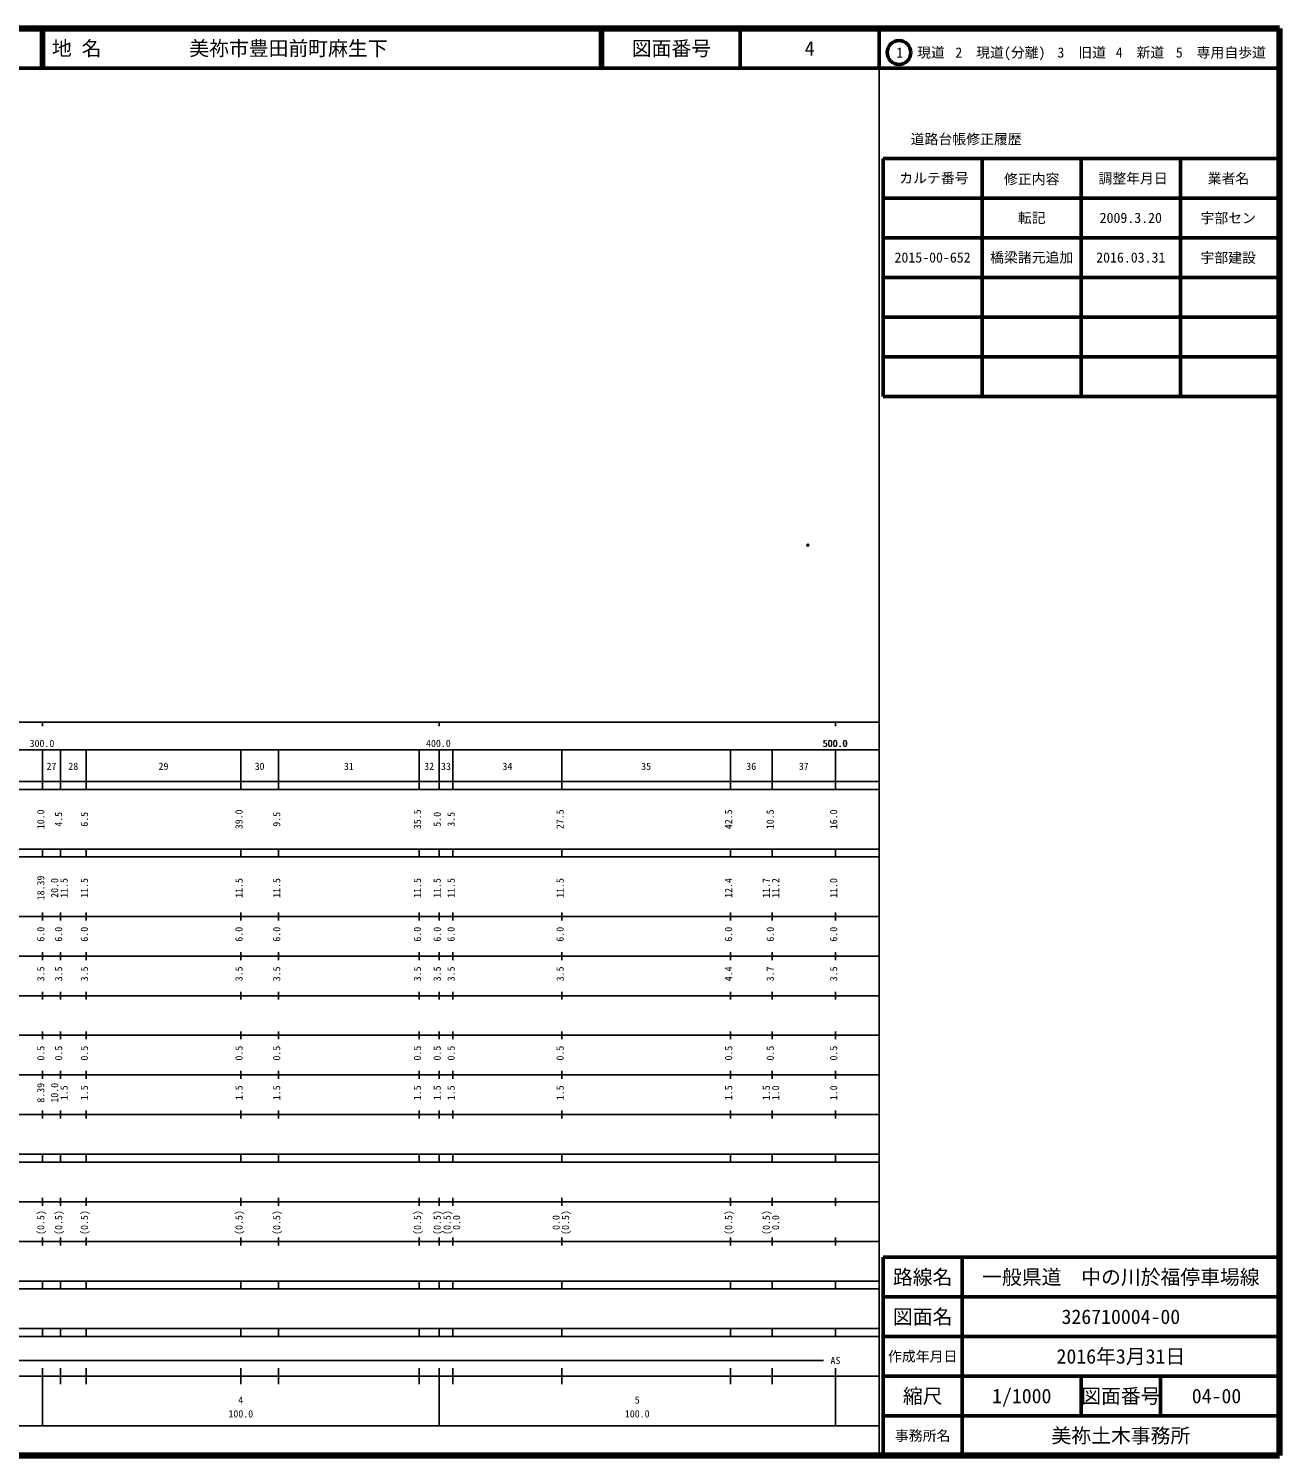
# Model space of a CAD drawing. Units: millimetres on the paper. Extents: x 40 to 680, y 20 to 380.
# Drawn here: x 364.5 to 680, y 20 to 380 of the extents above; entities that cross this region are included whole.
import ezdxf
from ezdxf.enums import TextEntityAlignment as Align

# ---------------------------------------------------------------- set-up
doc = ezdxf.new("R2010")
doc.units = ezdxf.units.MM
doc.header["$PDMODE"] = 32
doc.header["$PDSIZE"] = 0.5
doc.layers.add('M-OTRS', color=6, linetype='Continuous')
doc.layers.add('M-TTL-TXT', color=7, linetype='Continuous')
for name, color, linetype, lineweight in [('M-TTL', 2, 'Continuous', 140), ('M-TTL-BAND', 7, 'Continuous', 25), ('M-TTL-FRAM', 2, 'Continuous', 50), ('M-TTL-LINE', 7, 'Continuous', 50)]:
    doc.layers.add(name, color=color, linetype=linetype, lineweight=lineweight)
doc.styles.add('ＭＳ ゴシック', font='')
doc.styles.get('ＭＳ ゴシック').set_extended_font_data('MS Gothic')

msp = doc.modelspace()

# ---------------------------------------------------------------- linework, layer by layer
at = {"layer": 'M-OTRS'}
msp.add_point((561.012, 249.67), dxfattribs=at)
at = {"layer": 'M-TTL'}
for p, q in [((680, 380), (40, 380)), ((680, 20), (680, 380)), ((40, 20), (680, 20))]:
    msp.add_line(p, q, dxfattribs=at)
at = {"layer": 'M-TTL-BAND'}
for p, q in [((579, 20), (579, 370)), ((40, 205), (579, 205)), ((368, 205), (368, 204)), ((468, 205), (468, 204)), ((568, 205), (568, 204)), ((68, 198), (579, 198)), ((368, 188), (368, 198)), ((372.5, 188), (372.5, 198)), ((379, 188), (379, 198)), ((418, 188), (418, 198)), ((427.5, 188), (427.5, 198)), ((463, 188), (463, 198)), ((468, 188), (468, 198)), ((471.5, 188), (471.5, 198)), ((499, 188), (499, 198)), ((541.5, 188), (541.5, 198)), ((552, 188), (552, 198)), ((568, 188), (568, 198)), ((40, 190), (579, 190)), ((40, 188), (579, 188)), ((40, 173), (579, 173)), ((368, 171), (368, 173)), ((372.5, 171), (372.5, 173)), ((379, 171), (379, 173)), ((418, 171), (418, 173)), ((427.5, 171), (427.5, 173)), ((463, 171), (463, 173)), ((468, 171), (468, 173)), ((471.5, 171), (471.5, 173)), ((499, 171), (499, 173)), ((541.5, 171), (541.5, 173)), ((552, 171), (552, 173)), ((568, 171), (568, 173)), ((40, 171), (579, 171)), ((40, 156), (579, 156)), ((368, 155), (368, 157)), ((372.5, 155), (372.5, 157)), ((379, 155), (379, 157)), ((418, 155), (418, 157)), ((427.5, 155), (427.5, 157)), ((463, 155), (463, 157)), ((468, 155), (468, 157)), ((471.5, 155), (471.5, 157)), ((499, 155), (499, 157)), ((541.5, 155), (541.5, 157)), ((552, 155), (552, 157)), ((568, 155), (568, 157)), ((46, 146), (579, 146)), ((368, 145), (368, 147)), ((372.5, 145), (372.5, 147)), ((379, 145), (379, 147)), ((418, 145), (418, 147)), ((427.5, 145), (427.5, 147)), ((463, 145), (463, 147)), ((468, 145), (468, 147)), ((471.5, 145), (471.5, 147)), ((499, 145), (499, 147)), ((541.5, 145), (541.5, 147)), ((552, 145), (552, 147)), ((568, 145), (568, 147)), ((368, 135), (368, 137)), ((372.5, 135), (372.5, 137)), ((379, 135), (379, 137)), ((418, 135), (418, 137)), ((427.5, 135), (427.5, 137)), ((463, 135), (463, 137)), ((468, 135), (468, 137)), ((471.5, 135), (471.5, 137)), ((499, 135), (499, 137)), ((541.5, 135), (541.5, 137)), ((552, 135), (552, 137)), ((568, 135), (568, 137)), ((52, 136), (579, 136)), ((46, 126), (579, 126)), ((368, 125), (368, 127)), ((372.5, 125), (372.5, 127)), ((379, 125), (379, 127)), ((418, 125), (418, 127)), ((427.5, 125), (427.5, 127)), ((463, 125), (463, 127)), ((468, 125), (468, 127)), ((471.5, 125), (471.5, 127)), ((499, 125), (499, 127)), ((541.5, 125), (541.5, 127)), ((552, 125), (552, 127)), ((568, 125), (568, 127)), ((52, 116), (579, 116)), ((368, 115), (368, 117)), ((372.5, 115), (372.5, 117)), ((379, 115), (379, 117)), ((418, 115), (418, 117)), ((427.5, 115), (427.5, 117)), ((463, 115), (463, 117)), ((468, 115), (468, 117)), ((471.5, 115), (471.5, 117)), ((499, 115), (499, 117)), ((541.5, 115), (541.5, 117)), ((552, 115), (552, 117)), ((568, 115), (568, 117)), ((46, 106), (579, 106)), ((368, 105), (368, 107)), ((372.5, 105), (372.5, 107)), ((379, 105), (379, 107)), ((418, 105), (418, 107)), ((427.5, 105), (427.5, 107)), ((463, 105), (463, 107)), ((468, 105), (468, 107)), ((471.5, 105), (471.5, 107)), ((499, 105), (499, 107)), ((541.5, 105), (541.5, 107)), ((552, 105), (552, 107)), ((568, 105), (568, 107)), ((40, 96), (579, 96)), ((40, 94), (579, 94)), ((368, 94), (368, 96)), ((372.5, 94), (372.5, 96)), ((379, 94), (379, 96)), ((418, 94), (418, 96)), ((427.5, 94), (427.5, 96)), ((463, 94), (463, 96)), ((468, 94), (468, 96)), ((471.5, 94), (471.5, 96)), ((499, 94), (499, 96)), ((541.5, 94), (541.5, 96)), ((552, 94), (552, 96)), ((568, 94), (568, 96)), ((49, 84), (579, 84)), ((368, 83), (368, 85)), ((372.5, 83), (372.5, 85)), ((379, 83), (379, 85)), ((418, 83), (418, 85)), ((427.5, 83), (427.5, 85)), ((463, 83), (463, 85)), ((468, 83), (468, 85)), ((471.5, 83), (471.5, 85)), ((499, 83), (499, 85)), ((541.5, 83), (541.5, 85)), ((552, 83), (552, 85)), ((568, 83), (568, 85)), ((40, 74), (579, 74)), ((368, 73), (368, 75)), ((372.5, 73), (372.5, 75)), ((379, 73), (379, 75)), ((418, 73), (418, 75)), ((427.5, 73), (427.5, 75)), ((463, 73), (463, 75)), ((468, 73), (468, 75)), ((471.5, 73), (471.5, 75)), ((499, 73), (499, 75)), ((541.5, 73), (541.5, 75)), ((552, 73), (552, 75)), ((568, 73), (568, 75)), ((40, 64), (579, 64)), ((40, 62), (579, 62)), ((368, 62), (368, 64)), ((372.5, 62), (372.5, 64)), ((379, 62), (379, 64)), ((418, 62), (418, 64)), ((427.5, 62), (427.5, 64)), ((463, 62), (463, 64)), ((468, 62), (468, 64)), ((471.5, 62), (471.5, 64)), ((499, 62), (499, 64)), ((541.5, 62), (541.5, 64)), ((552, 62), (552, 64)), ((568, 62), (568, 64)), ((40, 52), (579, 52)), ((368, 50), (368, 52)), ((372.5, 50), (372.5, 52)), ((379, 50), (379, 52)), ((418, 50), (418, 52)), ((427.5, 50), (427.5, 52)), ((463, 50), (463, 52)), ((468, 50), (468, 52)), ((471.5, 50), (471.5, 52)), ((499, 50), (499, 52)), ((541.5, 50), (541.5, 52)), ((552, 50), (552, 52)), ((568, 50), (568, 52)), ((40, 50), (579, 50)), ((71, 44), (565, 44)), ((40, 40), (579, 40)), ((368, 27.5), (368, 42)), ((372.5, 38), (372.5, 42)), ((379, 38), (379, 42)), ((418, 38), (418, 42)), ((427.5, 38), (427.5, 42)), ((463, 38), (463, 42)), ((468, 27.5), (468, 42)), ((471.5, 38), (471.5, 42)), ((499, 38), (499, 42)), ((541.5, 38), (541.5, 42)), ((552, 38), (552, 42)), ((568, 27.5), (568, 42)), ((68, 27.5), (579, 27.5))]:
    msp.add_line(p, q, dxfattribs=at)
at = {"layer": 'M-TTL-FRAM'}
for p, q in [((580, 347.197), (580, 287.197)), ((580, 347.197), (680, 347.197)), ((580, 287.197), (680, 287.197)), ((680, 70), (580, 70)), ((580, 70), (580, 20))]:
    msp.add_line(p, q, dxfattribs=at)
at = {"layer": 'M-TTL-LINE'}
for p, q in [((367.75, 380), (367.75, 370)), ((368.25, 380), (368.25, 370)), ((508.747, 380), (508.747, 370)), ((509.247, 380), (509.247, 370)), ((543.997, 380), (543.997, 370)), ((579, 380), (579, 370)), ((40, 370), (680, 370)), ((605, 347.197), (605, 287.197)), ((630, 347.197), (630, 287.197)), ((655, 347.197), (655, 287.197)), ((580, 337.197), (680, 337.197)), ((580, 327.197), (680, 327.197)), ((580, 317.197), (680, 317.197)), ((580, 307.197), (680, 307.197)), ((580, 297.197), (680, 297.197)), ((600, 70), (600, 20)), ((680, 60), (580, 60)), ((680, 50), (580, 50)), ((680, 40), (580, 40)), ((630, 40), (630, 30)), ((650, 40), (650, 30)), ((680, 30), (580, 30))]:
    msp.add_line(p, q, dxfattribs=at)
msp.add_circle((584.031, 373.958), 3, dxfattribs=at)

# ---------------------------------------------------------------- texts
at = {"layer": 'M-TTL-BAND', "style": 'ＭＳ ゴシック'}
for s, p in [('300.0', (367.844, 198.195)), ('400.0', (467.844, 198.195)), ('500.0', (567.844, 198.195)), ('500.0', (568, 198.195)), ('27', (370.25, 192.405)), ('28', (375.75, 192.405)), ('29', (398.5, 192.405)), ('30', (422.75, 192.405)), ('31', (445.25, 192.405)), ('32', (465.5, 192.405)), ('33', (469.75, 192.405)), ('34', (485.25, 192.405)), ('35', (520.25, 192.405)), ('36', (546.75, 192.405)), ('37', (560, 192.405)), ('AS', (568, 42.5)), ('4', (418, 32.523)), ('5', (518, 32.523)), ('100.0', (418, 29.033)), ('100.0', (518, 29.033))]:
    msp.add_text(s, height=1.833, dxfattribs=at).set_placement(p, align=Align.BOTTOM_CENTER)
for s, p in [('10.0', (369, 180.5)), ('4.5', (373.5, 180.5)), ('6.5', (380, 180.5)), ('39.0', (419, 180.5)), ('9.5', (428.5, 180.5)), ('35.5', (464, 180.5)), ('5.0', (469, 180.5)), ('3.5', (472.5, 180.5)), ('27.5', (500, 180.5)), ('42.5', (542.5, 180.5)), ('10.5', (553, 180.5)), ('16.0', (569, 180.5)), ('18.39', (369, 163.174)), ('20.0', (372.5, 163.174)), ('11.5', (374.87, 163.174)), ('11.5', (380, 163.174)), ('11.5', (419, 163.174)), ('11.5', (428.5, 163.174)), ('11.5', (464, 163.174)), ('11.5', (469, 163.174)), ('11.5', (472.5, 163.174)), ('11.5', (500, 163.174)), ('12.4', (542.5, 163.174)), ('11.7', (552, 163.174)), ('11.2', (554.37, 163.174)), ('11.0', (569, 163.174)), ('6.0', (369, 151.5)), ('6.0', (373.5, 151.5)), ('6.0', (380, 151.5)), ('6.0', (419, 151.5)), ('6.0', (428.5, 151.5)), ('6.0', (464, 151.5)), ('6.0', (469, 151.5)), ('6.0', (472.5, 151.5)), ('6.0', (500, 151.5)), ('6.0', (542.5, 151.5)), ('6.0', (553, 151.5)), ('6.0', (569, 151.5)), ('3.5', (369, 141.5)), ('3.5', (373.5, 141.5)), ('3.5', (380, 141.5)), ('3.5', (419, 141.5)), ('3.5', (428.5, 141.5)), ('3.5', (464, 141.5)), ('3.5', (469, 141.5)), ('3.5', (472.5, 141.5)), ('3.5', (500, 141.5)), ('4.4', (542.5, 141.5)), ('3.7', (553, 141.5)), ('3.5', (569, 141.5)), ('0.5', (369, 121.5)), ('0.5', (373.5, 121.5)), ('0.5', (380, 121.5)), ('0.5', (419, 121.5)), ('0.5', (428.5, 121.5)), ('0.5', (464, 121.5)), ('0.5', (469, 121.5)), ('0.5', (472.5, 121.5)), ('0.5', (500, 121.5)), ('0.5', (542.5, 121.5)), ('0.5', (553, 121.5)), ('0.5', (569, 121.5)), ('8.39', (369, 111.5)), ('10.0', (372.5, 111.5)), ('1.5', (374.87, 111.5)), ('1.5', (380, 111.5)), ('1.5', (419, 111.5)), ('1.5', (428.5, 111.5)), ('1.5', (464, 111.5)), ('1.5', (469, 111.5)), ('1.5', (472.5, 111.5)), ('1.5', (500, 111.5)), ('1.5', (542.5, 111.5)), ('1.5', (552, 111.5)), ('1.0', (554.37, 111.5)), ('1.0', (569, 111.5)), ('(0.5)', (369, 78.764)), ('(0.5)', (373.5, 78.764)), ('(0.5)', (380, 78.764)), ('(0.5)', (419, 78.764)), ('(0.5)', (428.5, 78.764)), ('(0.5)', (464, 78.764)), ('(0.5)', (469, 78.764)), ('(0.5)', (471.5, 78.764)), ('0.0', (473.87, 78.764)), ('0.0', (499, 78.764)), ('(0.5)', (501.37, 78.764)), ('(0.5)', (542.5, 78.764)), ('(0.5)', (552, 78.764)), ('0.0', (554.37, 78.764))]:
    msp.add_text(s, height=1.833, rotation=90, dxfattribs=at).set_placement(p, align=Align.BOTTOM_CENTER)
at = {"layer": 'M-TTL-TXT', "style": 'ＭＳ ゴシック'}
for s, p in [('地 名', (370.38, 375)), ('美祢市豊田前町麻生下', (405.024, 375))]:
    msp.add_text(s, height=3.666, dxfattribs=at).set_placement(p, align=Align.MIDDLE_LEFT)
for s, height, p in [('図面番号', 3.666, (526.622, 375)), ('4', 3.666, (561.497, 375)), ('1\u3000現道', 2.566, (589.448, 373.958)), ('2\u3000現道(分離)', 2.566, (609.619, 373.958)), ('3\u3000旧道', 2.566, (630.121, 373.958)), ('4\u3000新道', 2.566, (644.824, 373.958)), ('5\u3000専用自歩道', 2.566, (665.228, 373.958)), ('道路台帳修正履歴', 2.566, (600.968, 352.113)), ('カルテ番号', 2.566, (592.839, 342.277)), ('修正内容', 2.566, (617.509, 342.023)), ('調整年月日', 2.566, (643.089, 342.197)), ('業者名', 2.566, (667.134, 342.197)), ('転記', 2.566, (617.5, 332.245)), ('2009.3.20', 2.566, (642.5, 332.245)), ('宇部セン', 2.566, (667.077, 332.189)), ('2015-00-652', 2.566, (592.5, 322.245)), ('橋梁諸元追加', 2.566, (617.5, 322.245)), ('2016.03.31', 2.566, (642.5, 322.245)), ('宇部建設', 2.566, (667.077, 322.189)), ('路線名', 3.666, (590, 65)), ('路線名', 3.666, (590, 65)), ('一般県道\u3000中の川於福停車場線', 3.666, (640, 65)), ('図面名', 3.666, (590, 55)), ('図面名', 3.666, (590, 55)), ('326710004-00', 3.666, (640, 55)), ('2016年3月31日', 3.666, (640, 45)), ('作成年月日', 2.566, (590, 45)), ('作成年月日', 2.566, (590, 45)), ('縮尺', 3.666, (590, 35)), ('縮尺', 3.666, (590, 35)), ('1/1000', 3.666, (615, 35)), ('図面番号', 3.666, (640, 35)), ('図面番号', 3.666, (640, 35)), ('04-00', 3.666, (664.125, 35)), ('事務所名', 2.566, (590, 25)), ('事務所名', 2.566, (590, 25)), ('美祢土木事務所', 3.666, (640, 25))]:
    msp.add_text(s, height=height, dxfattribs=at).set_placement(p, align=Align.MIDDLE_CENTER)

doc.saveas('drawing.dxf')
